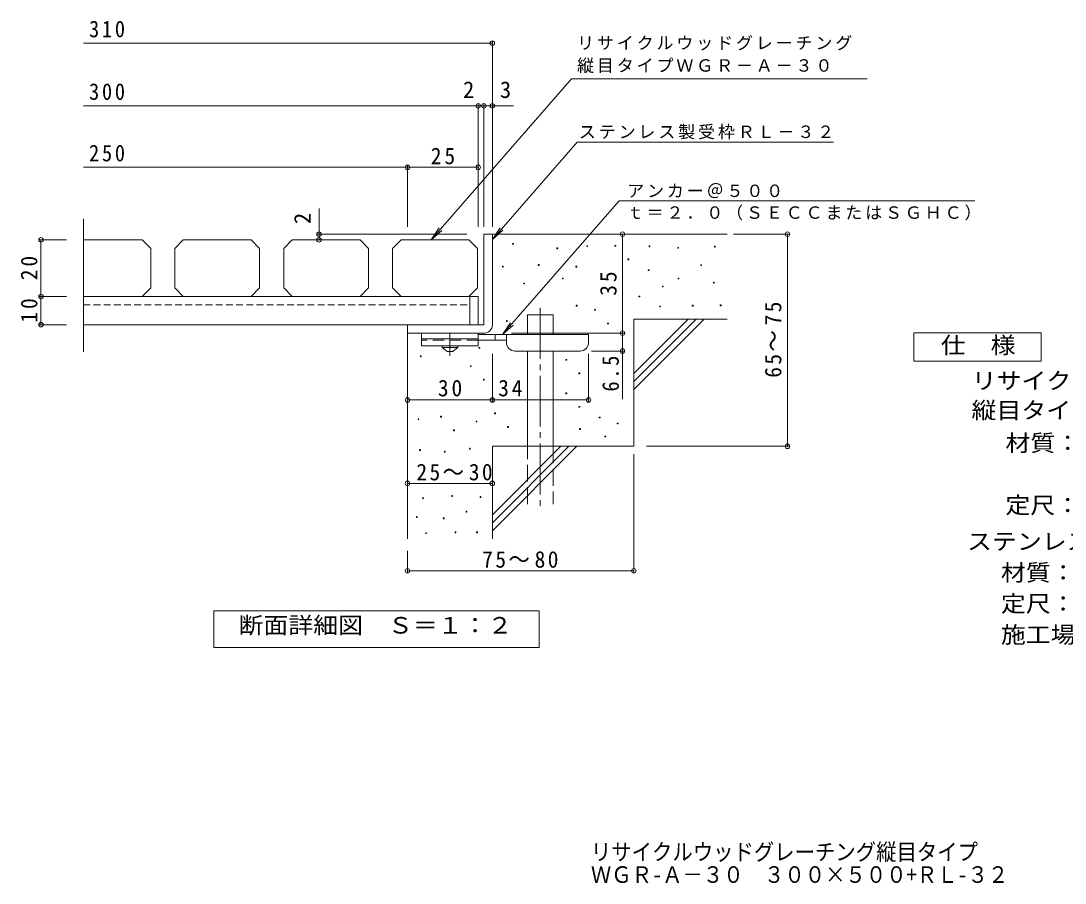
# Model space of a CAD drawing. Units: millimetres at full size. Extents: x -328 to 347, y -273 to 262.
# Drawn here: x -328.4 to 40.7, y -273 to 32 of the extents above; entities that cross this region are included whole.
import ezdxf
from ezdxf.enums import TextEntityAlignment as Align

# ---------------------------------------------------------------- set-up
doc = ezdxf.new("R2010")
doc.units = ezdxf.units.MM
doc.header["$LTSCALE"] = 2
doc.header["$PDMODE"] = 32
doc.header["$PDSIZE"] = 1.6
for name, pattern in [('CHAIN1', [8, 5, -1, 1, -1]), ('CHAIN2', [12, 9, -1, 1, -1]), ('DASHED1', [1.8, 1.2, -0.6]), ('DASHED2', [3, 2, -1]), ('DASHED3', [4, 3, -1])]:
    doc.linetypes.add(name, pattern=pattern)
for name, color, linetype, lineweight in [('D-0', 7, 'Continuous', 9), ('D-1', 2, 'Continuous', 9), ('D-3', 4, 'Continuous', 9), ('D-4', 7, 'Continuous', 9), ('D-5', 7, 'Continuous', 9), ('D-6', 6, 'Continuous', 5), ('D-9', 4, 'Continuous', 9), ('F-5', 7, 'Continuous', 9)]:
    doc.layers.add(name, color=color, linetype=linetype, lineweight=lineweight)
doc.styles.add('ＭＳ ゴシック', font='')
doc.styles.get('ＭＳ ゴシック').set_extended_font_data('MS Gothic')

msp = doc.modelspace()

# ---------------------------------------------------------------- linework, layer by layer
at = {"layer": 'D-0'}
for points in [[(-154.591, -47.011), (-154.591, -46.711), (-154.291, -46.711), (-154.291, -47.011)], [(-128.391, -47.821), (-128.391, -47.521), (-128.091, -47.521), (-128.091, -47.821)], [(-118.39, -47.712), (-118.39, -47.412), (-118.09, -47.412), (-118.09, -47.712)], [(-106.361, -47.915), (-106.361, -47.615), (-106.061, -47.615), (-106.061, -47.915)], [(-83.217, -48.051), (-83.217, -47.751), (-82.917, -47.751), (-82.917, -48.051)], [(-138.925, -48.631), (-138.925, -48.331), (-138.625, -48.331), (-138.625, -48.631)], [(-96.21, -48.457), (-96.21, -48.157), (-95.91, -48.157), (-95.91, -48.457)], [(-158.196, -55.073), (-158.196, -54.773), (-157.896, -54.773), (-157.896, -55.073)], [(-145.477, -54.532), (-145.477, -54.232), (-145.177, -54.232), (-145.177, -54.532)], [(-132.213, -55.074), (-132.213, -54.774), (-131.913, -54.774), (-131.913, -55.074)], [(-113.82, -52.509), (-113.82, -52.209), (-113.52, -52.209), (-113.52, -52.509)], [(-88.089, -54.547), (-88.089, -54.247), (-87.789, -54.247), (-87.789, -54.547)], [(-136.95, -59.27), (-136.95, -58.97), (-136.65, -58.97), (-136.65, -59.27)], [(-106.632, -56.307), (-106.632, -56.007), (-106.332, -56.007), (-106.332, -56.307)], [(-96.075, -59.285), (-96.075, -58.985), (-95.775, -58.985), (-95.775, -59.285)], [(-150.611, -61.033), (-150.611, -60.733), (-150.311, -60.733), (-150.311, -61.033)], [(-101.624, -62.127), (-101.624, -61.827), (-101.324, -61.827), (-101.324, -62.127)], [(-83.623, -60.773), (-83.623, -60.473), (-83.323, -60.473), (-83.323, -60.773)], [(-109.914, -65.623), (-109.914, -65.323), (-109.614, -65.323), (-109.614, -65.623)], [(-132.078, -68.88), (-132.078, -68.58), (-131.778, -68.58), (-131.778, -68.88)], [(-125.572, -70.377), (-125.572, -70.077), (-125.272, -70.077), (-125.272, -70.377)], [(-102.572, -69.165), (-102.572, -68.865), (-102.272, -68.865), (-102.272, -69.165)], [(-91.067, -68.894), (-91.067, -68.594), (-90.767, -68.594), (-90.767, -68.894)], [(-81.186, -68.759), (-81.186, -68.459), (-80.886, -68.459), (-80.886, -68.759)], [(-156.752, -74.291), (-156.752, -73.991), (-156.452, -73.991), (-156.452, -74.291)], [(-121.002, -75.174), (-121.002, -74.874), (-120.702, -74.874), (-120.702, -75.174)], [(-166.494, -83.813), (-166.494, -83.513), (-166.194, -83.513), (-166.194, -83.813)], [(-187.173, -86.788), (-187.173, -86.488), (-186.873, -86.488), (-186.873, -86.788)], [(-135.714, -88.046), (-135.714, -87.746), (-135.414, -87.746), (-135.414, -88.046)], [(-169.476, -90.276), (-169.476, -89.975), (-169.176, -89.975), (-169.176, -90.276)], [(-164.906, -95.073), (-164.906, -94.773), (-164.606, -94.773), (-164.606, -95.073)], [(-131.144, -92.843), (-131.144, -92.543), (-130.844, -92.543), (-130.844, -92.843)], [(-135.714, -99.879), (-135.714, -99.579), (-135.414, -99.579), (-135.414, -99.879)], [(-160.94, -106.995), (-160.94, -106.695), (-160.64, -106.695), (-160.64, -106.995)], [(-131.144, -104.676), (-131.144, -104.376), (-130.844, -104.376), (-130.844, -104.676)], [(-187.961, -109.021), (-187.961, -108.721), (-187.661, -108.721), (-187.661, -109.021)], [(-180.014, -108.172), (-180.014, -107.872), (-179.714, -107.872), (-179.714, -108.172)], [(-167.505, -109.85), (-167.505, -109.55), (-167.205, -109.55), (-167.205, -109.85)], [(-123.967, -108.417), (-123.967, -108.117), (-123.667, -108.117), (-123.667, -108.417)], [(-117.595, -110.567), (-117.595, -110.267), (-117.295, -110.267), (-117.295, -110.567)], [(-175.444, -112.97), (-175.444, -112.669), (-175.144, -112.669), (-175.144, -112.97)], [(-156.37, -111.792), (-156.37, -111.492), (-156.07, -111.492), (-156.07, -111.792)], [(-130.87, -112.477), (-130.87, -112.177), (-130.57, -112.177), (-130.57, -112.477)], [(-121.917, -115.159), (-121.917, -114.859), (-121.617, -114.859), (-121.617, -115.159)], [(-187.478, -119.906), (-187.478, -119.606), (-187.178, -119.606), (-187.178, -119.906)], [(-178.646, -120.515), (-178.646, -120.215), (-178.346, -120.215), (-178.346, -120.515)], [(-169.815, -119.449), (-169.815, -119.149), (-169.515, -119.149), (-169.515, -119.449)], [(-176.058, -136.199), (-176.058, -135.899), (-175.758, -135.899), (-175.758, -136.199)], [(-166.084, -136.58), (-166.084, -136.28), (-165.784, -136.28), (-165.784, -136.58)], [(-186.412, -136.96), (-186.412, -136.66), (-186.112, -136.66), (-186.112, -136.96)], [(-188.544, -143.66), (-188.544, -143.36), (-188.244, -143.36), (-188.244, -143.66)], [(-179.103, -144.117), (-179.103, -143.817), (-178.803, -143.817), (-178.803, -144.117)], [(-171.033, -141.757), (-171.033, -141.457), (-170.733, -141.457), (-170.733, -141.757)], [(-185.27, -149.37), (-185.27, -149.07), (-184.97, -149.07), (-184.97, -149.37)], [(-174.916, -149.066), (-174.916, -148.766), (-174.616, -148.766), (-174.616, -149.066)], [(-167.302, -149.066), (-167.302, -148.766), (-167.002, -148.766), (-167.002, -149.066)]]:
    msp.add_lwpolyline(points, close=True, dxfattribs=at)
at = {"layer": 'D-1'}
for p, q in [((-164.73, -43.478), (-164.73, -75.478)), ((-164.73, -43.478), (-161.73, -43.478)), ((-161.73, -75.478), (-161.73, -43.478)), ((-191.73, -75.478), (-164.73, -75.478)), ((-191.73, -78.478), (-191.73, -75.478)), ((-191.73, -78.478), (-164.73, -78.478))]:
    msp.add_line(p, q, dxfattribs=at)
msp.add_arc((-164.73, -75.478), 3, 270, 0, dxfattribs=at)
at = {"layer": 'D-3'}
for p, q in [((-306.264, -38.055), (-306.264, -85.08)), ((-285.481, -45.478), (-306.264, -45.478)), ((-285.481, -45.478), (-282.481, -48.478)), ((-273.981, -48.478), (-270.981, -45.478)), ((-246.981, -45.478), (-270.981, -45.478)), ((-246.981, -45.478), (-243.981, -48.478)), ((-235.481, -48.478), (-232.481, -45.478)), ((-208.481, -45.478), (-232.481, -45.478)), ((-208.481, -45.478), (-205.481, -48.478)), ((-196.981, -48.478), (-193.981, -45.478)), ((-169.981, -45.478), (-193.981, -45.478)), ((-169.981, -45.478), (-166.981, -48.478)), ((-282.481, -48.478), (-282.481, -62.478)), ((-243.981, -48.478), (-243.981, -62.478)), ((-205.481, -48.478), (-205.481, -62.478)), ((-166.981, -48.478), (-166.981, -62.478)), ((-285.481, -65.478), (-282.481, -62.478)), ((-246.981, -65.478), (-243.981, -62.478)), ((-208.481, -65.478), (-205.481, -62.478)), ((-169.981, -65.478), (-166.981, -62.478))]:
    msp.add_line(p, q, dxfattribs=at)
for points in [[(-273.981, -48.478), (-273.981, -62.478), (-270.981, -65.478)], [(-235.481, -48.478), (-235.481, -62.478), (-232.481, -65.478)], [(-196.981, -48.478), (-196.981, -62.478), (-193.981, -65.478)]]:
    msp.add_lwpolyline(points, dxfattribs=at)
at = {"layer": 'D-4'}
for p, q in [((-306.264, 24.095), (-161.73, 24.095)), ((-161.73, -40.887), (-161.73, 24.696)), ((-306.264, 1.956), (-166.73, 1.956)), ((-166.73, -40.887), (-166.73, 2.556)), ((-166.73, 1.956), (-165.73, 1.956)), ((-165.73, 1.956), (-154.198, 1.956)), ((-164.73, -40.887), (-164.73, 2.556)), ((-306.264, -19.794), (-191.73, -19.794)), ((-191.73, -40.887), (-191.73, -19.194)), ((-191.73, -19.794), (-166.73, -19.794)), ((-222.99, -45.478), (-222.99, -34.386)), ((-223.59, -43.478), (-170.731, -43.478)), ((-115.737, -78.478), (-115.737, -43.478)), ((-76.524, -43.478), (-56.793, -43.478)), ((-57.393, -118.478), (-57.393, -43.478)), ((-321.864, -45.478), (-312.264, -45.478)), ((-321.264, -65.478), (-321.264, -45.478)), ((-321.864, -65.478), (-312.264, -65.478)), ((-321.264, -75.478), (-321.264, -65.478)), ((-321.864, -75.478), (-312.264, -75.478)), ((-154.928, -78.478), (-115.137, -78.478)), ((-115.737, -78.478), (-115.737, -101.828)), ((-115.137, -84.778), (-126.729, -84.778)), ((-161.729, -102.699), (-161.729, -85.778)), ((-127.729, -102.699), (-127.729, -85.778)), ((-111.73, -121.233), (-111.73, -163.095)), ((-107.283, -118.478), (-56.793, -118.478)), ((-191.73, -131.602), (-161.73, -131.602)), ((-191.73, -155.478), (-191.73, -163.095)), ((-191.73, -162.495), (-111.73, -162.495))]:
    msp.add_line(p, q, dxfattribs=at)
msp.add_lwpolyline([(-191.729, -102.099), (-161.729, -102.099), (-127.729, -102.099)], dxfattribs=at)
for p in [(-161.73, 24.095), (-166.73, 1.956), (-164.73, 1.956), (-161.73, 1.956), (-191.73, -19.794), (-166.73, -19.794), (-222.99, -43.478), (-115.737, -43.478), (-57.393, -43.478), (-321.264, -45.478), (-222.99, -45.478), (-321.264, -65.478), (-321.264, -75.478), (-115.737, -78.478), (-115.737, -84.778), (-191.729, -102.099), (-161.729, -102.099), (-127.729, -102.099), (-57.393, -118.478), (-191.73, -131.602), (-161.73, -131.602), (-191.73, -162.495), (-111.73, -162.495)]:
    msp.add_point(p, dxfattribs=at)
at = {"layer": 'D-5'}
for p, q in [((-183.344, -45.408), (-133.785, 11.533)), ((-133.785, 11.533), (-29.303, 11.533)), ((-131.767, -10.896), (-161.73, -45.322)), ((-131.767, -10.896), (-41.102, -10.896)), ((-158.107, -78.978), (-116.923, -31.66)), ((-116.923, -31.66), (8.753, -31.66)), ((-183.344, -45.408), (-180.582, -41.241)), ((-183.344, -45.408), (-179.598, -42.098)), ((-161.73, -45.322), (-158.968, -41.154)), ((-161.73, -45.322), (-157.984, -42.011)), ((-158.107, -78.978), (-155.344, -74.81)), ((-158.107, -78.978), (-154.36, -75.667)), ((-12.74, -78.405), (32.26, -78.405)), ((-12.74, -88.406), (-12.74, -78.405)), ((32.26, -78.405), (32.26, -88.406)), ((32.26, -88.406), (-12.74, -88.406))]:
    msp.add_line(p, q, dxfattribs=at)
msp.add_lwpolyline([(-260.129, -189.666), (-260.129, -176.666), (-145.129, -176.666), (-145.129, -189.666)], close=True, dxfattribs=at)
at = {"layer": 'D-6'}
for p, q in [((-161.73, -43.478), (-78.73, -43.478)), ((-306.264, -65.478), (-166.731, -65.478)), ((-169.731, -65.478), (-169.731, -75.478)), ((-166.731, -65.478), (-166.731, -75.478)), ((-149.272, -78.978), (-149.272, -71.978)), ((-149.272, -71.978), (-140.272, -71.978)), ((-140.272, -78.978), (-140.272, -71.978)), ((-111.731, -92.68), (-92.528, -73.478)), ((-111.731, -73.478), (-78.73, -73.478)), ((-111.731, -95.508), (-89.7, -73.478)), ((-111.731, -73.478), (-111.731, -118.478)), ((-111.731, -98.336), (-86.872, -73.478)), ((-166.731, -75.478), (-306.264, -75.478)), ((-191.73, -78.478), (-191.73, -151.208)), ((-149.272, -118.478), (-149.272, -84.778)), ((-140.272, -118.478), (-140.272, -84.778)), ((-161.73, -118.478), (-111.731, -118.478)), ((-161.73, -118.478), (-161.73, -151.208)), ((-161.73, -142.68), (-137.529, -118.478)), ((-161.73, -145.508), (-134.701, -118.478)), ((-161.73, -148.336), (-131.872, -118.478))]:
    msp.add_line(p, q, dxfattribs=at)
at = {"layer": 'D-6', "linetype": 'DASHED1'}
msp.add_line((-306.264, -68.478), (-169.731, -68.478), dxfattribs=at)
at = {"layer": 'D-6', "linetype": 'CHAIN2'}
msp.add_line((-144.772, -69.528), (-144.772, -141.144), dxfattribs=at)
at = {"layer": 'D-6', "linetype": 'DASHED3'}
for p, q in [((-149.272, -138.978), (-149.272, -118.478)), ((-140.272, -118.478), (-140.272, -138.978))]:
    msp.add_line(p, q, dxfattribs=at)
at = {"layer": 'D-9', "color": 3}
for p, q in [((-186.729, -78.478), (-186.729, -82.978)), ((-166.729, -78.478), (-186.729, -78.478)), ((-166.729, -80.478), (-186.729, -80.478)), ((-166.729, -78.478), (-166.729, -82.978)), ((-166.729, -82.978), (-186.729, -82.978))]:
    msp.add_line(p, q, dxfattribs=at)
at = {"layer": 'D-9', "color": 3, "linetype": 'DASHED2'}
msp.add_line((-166.729, -80.978), (-186.729, -80.978), dxfattribs=at)
at = {"layer": 'D-9', "linetype": 'CHAIN1'}
msp.add_line((-176.729, -86.526), (-176.729, -78.478), dxfattribs=at)
at = {"layer": 'D-9'}
for p, q in [((-127.729, -78.978), (-166.729, -78.978)), ((-156.724, -80.978), (-166.729, -80.978)), ((-160.729, -80.978), (-160.729, -78.978)), ((-156.729, -81.778), (-156.729, -78.978)), ((-127.729, -81.778), (-127.729, -78.978)), ((-153.729, -84.778), (-130.729, -84.778))]:
    msp.add_line(p, q, dxfattribs=at)
at = {"layer": 'D-9', "color": 2}
for p, q in [((-179.479, -83.478), (-179.479, -82.978)), ((-179.479, -83.478), (-177.729, -84.978)), ((-179.479, -83.478), (-173.979, -83.478)), ((-175.729, -84.978), (-173.979, -83.478)), ((-173.979, -83.478), (-173.979, -82.978)), ((-177.729, -84.978), (-175.729, -84.978))]:
    msp.add_line(p, q, dxfattribs=at)
at = {"layer": 'D-9'}
for centre, start, end in [((-153.729, -81.778), 180, 270), ((-130.729, -81.778), 270, 0)]:
    msp.add_arc(centre, 3, start, end, dxfattribs=at)

# ---------------------------------------------------------------- texts
at = {"layer": 'D-1', "char_height": 5.865, "attachment_point": 7, "style": 'ＭＳ ゴシック'}
for s, insert in [('\\T1.27;\\W0.9;310', (-304.264, 26.095)), ('\\T1.27;\\W0.9;250', (-304.264, -17.794))]:
    msp.add_mtext(s, dxfattribs=dict(at, insert=insert))
at = {"layer": 'D-3', "color": 2, "insert": (-304.264, 3.956), "char_height": 5.865, "attachment_point": 7, "style": 'ＭＳ ゴシック'}
msp.add_mtext('\\T1.27;\\W0.9;300', dxfattribs=at)
at = {"layer": 'D-4', "color": 2, "style": 'ＭＳ ゴシック'}
for s, p in [('2', (-172.098, 2.956)), ('3', (-159.07, 2.956))]:
    msp.add_text(s, height=5.865, dxfattribs=at).set_placement(p, align=Align.BOTTOM_LEFT)
msp.add_text('2', height=5.865, rotation=90, dxfattribs=at).set_placement((-224.19, -39.888), align=Align.BOTTOM_LEFT)
at = {"layer": 'D-4', "color": 2, "char_height": 5.865, "attachment_point": 7, "style": 'ＭＳ ゴシック'}
for s, insert in [('\\T1.27;\\W0.95;25', (-183.48, -18.794)), ('\\T1.27;\\W0.95;30', (-180.979, -100.899)), ('\\T1.27;\\W0.95;34', (-159.655, -100.899)), ('\\T1.22;\\W0.95;25～30', (-188.571, -130.602)), ('\\T1.22;\\W0.95;75～80', (-165.304, -161.495))]:
    msp.add_mtext(s, dxfattribs=dict(at, insert=insert))
at = {"layer": 'D-4', "color": 2, "char_height": 5.865, "attachment_point": 7, "rotation": 90, "style": 'ＭＳ ゴシック'}
for s, insert in [('\\T1.27;\\W0.95;20', (-322.464, -59.728)), ('\\T1.27;\\W0.95;35', (-117.737, -65.228)), ('\\T1.27;\\W0.95;10', (-322.464, -74.728)), ('\\T1.22;\\W0.95;65～75', (-59.499, -94.228)), ('\\T1.27;\\W0.9;6.5', (-116.937, -99.117))]:
    msp.add_mtext(s, dxfattribs=dict(at, insert=insert))
at = {"layer": 'D-5', "color": 2, "style": 'ＭＳ ゴシック', "width": 1.1}
for s, p in [('仕\u3000様', (-3.24, -87.405)), ('リサイクルウッドグレーチング', (7.678, -99.99)), ('縦目タイプ\u3000ＷＧＲ－Ａ－３０\u3000３００×５００（色：チョコ）', (7.632, -110.416)), ('材質：メインバー\u3000（リサイクルウッド）', (19.62, -121.99)), ('定尺：４９９', (19.62, -143.99)), ('ステンレス製受枠\u3000ＲＬ－３２', (6.069, -156.817)), ('材質：ステンレス鋼板ｔ＝３．０（ＳＵＳ３０４）', (18.011, -167.817)), ('定尺：２０００', (18.011, -178.817)), ('断面詳細図\u3000Ｓ＝１：２', (-251.444, -186.472)), ('施工場所の状況に合わせて、アンカーをプライヤー等で折り曲げてご使用ください。', (18.011, -189.817))]:
    msp.add_text(s, height=5.865, dxfattribs=at).set_placement(p, align=Align.BOTTOM_LEFT)
at = {"layer": 'D-5', "char_height": 4.399, "attachment_point": 7, "style": 'ＭＳ ゴシック'}
for s, insert in [('\\T1.17;リサイクルウッドグレーチング', (-131.785, 21.533)), ('\\T1.17;縦目タイプＷＧＲ－Ａ－３０', (-131.785, 13.533)), ('\\T1.17;ステンレス製受枠ＲＬ－３２', (-131.144, -9.944)), ('\\T1.17;アンカー＠５００', (-114.075, -30.728)), ('\\T1.17;ｔ＝２．０（ＳＥＣＣまたはＳＧＨＣ）', (-114.194, -38.591))]:
    msp.add_mtext(s, dxfattribs=dict(at, insert=insert))
at = {"layer": 'F-5', "color": 2, "style": 'ＭＳ ゴシック', "width": 0.9}
for s, p in [('リサイクルウッドグレーチング縦目タイプ', (-126.9, -266.622)), ('ＷＧＲ-Ａ－３０\u3000３００×５００+ＲＬ-３２', (-126.9, -274.622))]:
    msp.add_text(s, height=5.865, dxfattribs=at).set_placement(p, align=Align.BOTTOM_LEFT)

doc.saveas('drawing.dxf')
